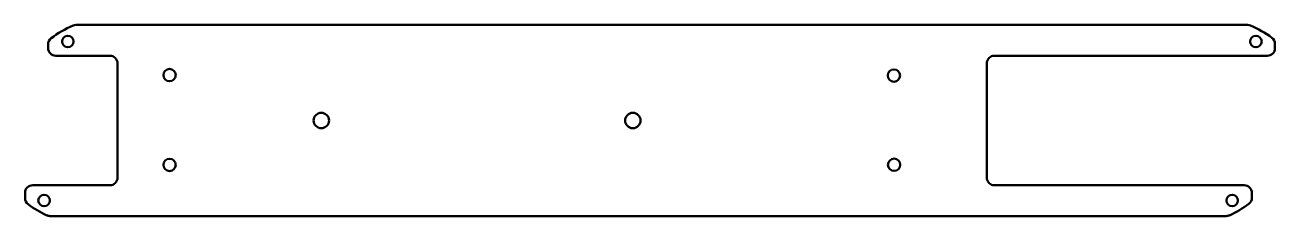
# Model space of a CAD drawing. Header units: millimetres. Extents: x 47 to 373, y 124 to 173.
import ezdxf

# ---------------------------------------------------------------- set-up
doc = ezdxf.new("R2010")
doc.units = ezdxf.units.MM
doc.layers.add('Visible (ISO)', color=7, linetype='Continuous', lineweight=50)

msp = doc.modelspace()

# ---------------------------------------------------------------- linework, layer by layer
at = {"layer": 'Visible (ISO)'}
for p, q in [((60.77, 173.36), (365.41, 173.36)), ((53.48, 168.3), (53.48, 167.36)), ((372.52, 168.43), (372.52, 167.36)), ((69.53, 165.36), (55.48, 165.36)), ((71.53, 133.64), (71.53, 163.36)), ((297.58, 163.36), (297.58, 133.64)), ((370.52, 165.36), (299.58, 165.36)), ((49.48, 131.64), (69.53, 131.64)), ((299.58, 131.64), (364.52, 131.64)), ((47.48, 128.3), (47.48, 129.64)), ((366.52, 128.43), (366.52, 129.64)), ((359.85, 123.64), (53.97, 123.64))]:
    msp.add_line(p, q, dxfattribs=at)
for centre, radius in [((58.61, 169.06), 1.5), ((367.56, 169.06), 1.5), ((85.06, 160.33), 1.6), ((273.44, 160.2), 1.6), ((124.53, 148.5), 2), ((205.53, 148.5), 2), ((85.09, 136.94), 1.6), ((273.47, 136.97), 1.6), ((52.44, 127.66), 1.5), ((361.39, 127.66), 1.5)]:
    msp.add_circle(centre, radius, dxfattribs=at)
for centre, radius, start, end in [((70.56, 148.36), 27, 113.0739, 127.1239), ((60.77, 171.36), 2, 90, 113.0739), ((365.41, 171.36), 2, 66.9261, 90), ((355.61, 148.36), 27, 53.3833, 66.9261), ((55.48, 168.3), 2, 127.1239, 180), ((370.52, 168.43), 2, 0, 53.3833), ((55.48, 167.36), 2, 180, 270), ((370.52, 167.36), 2, 270, 0), ((69.53, 163.36), 2, 0, 90), ((299.58, 163.36), 2, 90, 180), ((69.53, 133.64), 2, 270, 0), ((299.58, 133.64), 2, 180, 270), ((49.48, 129.64), 2, 90, 180), ((364.52, 129.64), 2, 0, 90), ((49.48, 128.3), 2, 180, 233.3833), ((349.44, 148.36), 27, 294.627, 307.1239), ((364.52, 128.43), 2, 307.1239, 0), ((64.39, 148.36), 27, 233.3833, 245.373), ((53.97, 125.64), 2, 245.373, 270), ((359.85, 125.64), 2, 270, 294.627)]:
    msp.add_arc(centre, radius, start, end, dxfattribs=at)

doc.saveas('drawing.dxf')
